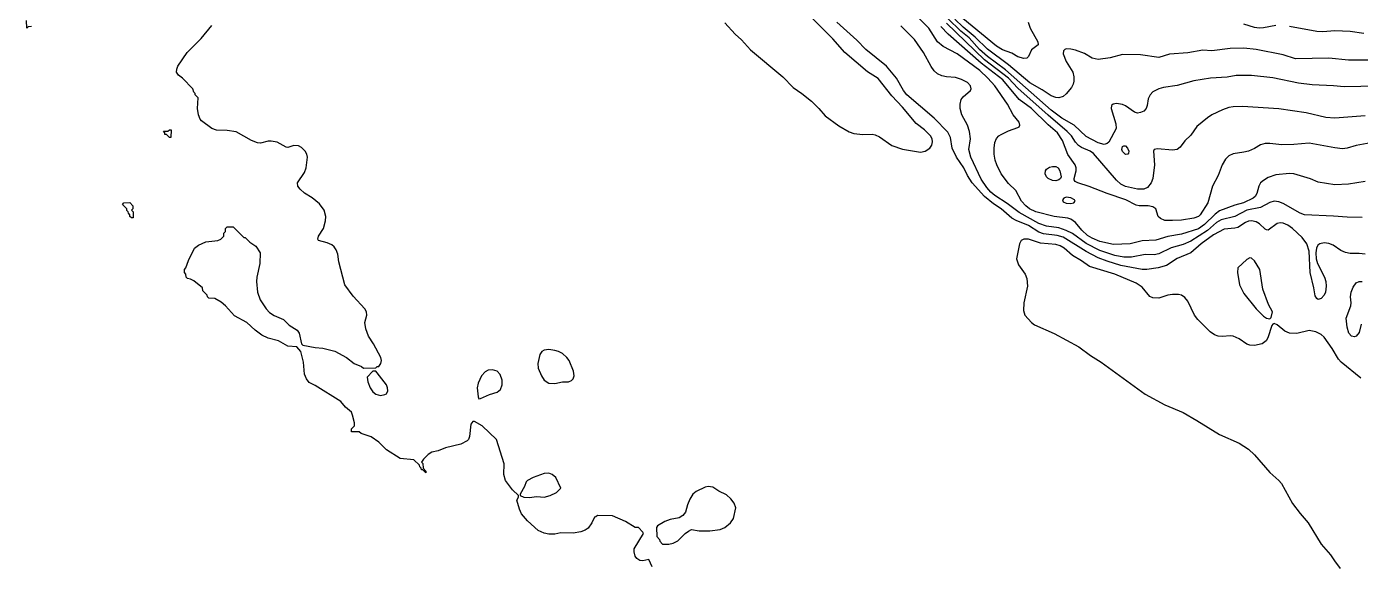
# Model space of a CAD drawing. Extents: x 474277 to 475042, y 254928 to 255625.
# Drawn here: x 474846.9 to 474914.3, y 255247.6 to 255274.9 of the extents above; entities that cross this region are included whole.
import ezdxf

# ---------------------------------------------------------------- set-up
doc = ezdxf.new("R2010")
doc.units = 0
doc.header["$MEASUREMENT"] = 0
doc.layers.add('BaseMapV2_DTM_export_MonNov09090547073261 — entities', color=1, linetype='CONTINUOUS')

msp = doc.modelspace()

# ---------------------------------------------------------------- linework, layer by layer
at = {"layer": 'BaseMapV2_DTM_export_MonNov09090547073261 — entities', "color": 15, "linetype": 'Continuous', "true_color": 0xb7484b}
for points in [[(474882.219, 255275.055, 85.25), (474882.74, 255274.482, 85.25), (474883.062, 255274.196, 85.25), (474883.522, 255273.702, 85.25), (474885.149, 255272.335, 85.25), (474885.669, 255271.794, 85.25), (474886.113, 255271.491, 85.25), (474886.589, 255271.104, 85.25), (474886.973, 255270.735, 85.25), (474887.28, 255270.363, 85.25), (474887.97, 255269.854, 85.25), (474888.506, 255269.56, 85.25), (474888.736, 255269.47, 85.25), (474889.196, 255269.418, 85.25), (474889.656, 255269.431, 85.25), (474889.81, 255269.405, 85.25), (474890.04, 255269.294, 85.25), (474890.653, 255268.86, 85.25), (474891.19, 255268.683, 85.25), (474892.11, 255268.53, 85.25), (474892.34, 255268.575, 85.25), (474892.569, 255268.731, 85.25), (474892.669, 255268.884, 85.25), (474892.71, 255269.038, 85.25), (474892.689, 255269.191, 85.25), (474892.604, 255269.345, 85.25), (474892.303, 255269.651, 85.25), (474891.88, 255269.966, 85.25), (474891.19, 255270.8, 85.25), (474890.653, 255271.365, 85.25), (474889.963, 255272.243, 85.25), (474889.426, 255272.586, 85.25), (474888.276, 255273.556, 85.25), (474887.671, 255274.252, 85.25), (474886.206, 255275.707, 85.25)], [(474847.186, 255274.865, 85.25), (474847.025, 255274.861, 85.25), (474846.948, 255274.785, 85.25), (474846.943, 255275.172, 85.25)], [(474914.576, 255263.367, 85.5), (474914.27, 255263.409, 85.5), (474913.809, 255263.411, 85.5), (474913.579, 255263.454, 85.5), (474913.349, 255263.548, 85.5), (474912.958, 255263.824, 85.5), (474912.736, 255263.916, 85.5), (474912.506, 255263.943, 85.5), (474912.276, 255263.895, 85.5), (474912.182, 255263.824, 85.5), (474912.104, 255263.67, 85.5), (474912.077, 255263.44, 85.5), (474912.093, 255263.134, 85.5), (474912.166, 255262.904, 85.5), (474912.517, 255262.214, 85.5), (474912.579, 255261.984, 85.5), (474912.602, 255261.754, 85.5), (474912.566, 255261.447, 85.5), (474912.502, 255261.294, 85.5), (474912.353, 255261.132, 85.5), (474912.199, 255261.088, 85.5), (474912.123, 255261.129, 85.5), (474912.046, 255261.264, 85.5), (474911.981, 255261.677, 85.5), (474911.797, 255262.444, 85.5), (474911.736, 255263.517, 85.5), (474911.624, 255263.901, 85.5), (474911.395, 255264.207, 85.5), (474910.896, 255264.66, 85.5), (474910.666, 255264.828, 85.5), (474910.436, 255264.934, 85.5), (474910.282, 255264.956, 85.5), (474910.129, 255264.917, 85.5), (474909.669, 255264.589, 85.5), (474909.592, 255264.593, 85.5), (474909.516, 255264.641, 85.5), (474909.237, 255264.897, 85.5), (474909.056, 255265.007, 85.5), (474908.826, 255265.06, 85.5), (474908.672, 255265.043, 85.5), (474908.519, 255264.975, 85.5), (474908.135, 255264.723, 85.5), (474907.982, 255264.683, 85.5), (474907.445, 255264.628, 85.5), (474906.909, 255264.356, 85.5), (474906.278, 255263.901, 85.5), (474905.758, 255263.441, 85.5), (474905.068, 255263.157, 85.5), (474904.532, 255262.804, 85.5), (474904.109, 255262.674, 85.5), (474903.535, 255262.596, 85.5), (474903.305, 255262.602, 85.5), (474902.231, 255262.792, 85.5), (474901.541, 255263.009, 85.5), (474901.081, 255263.188, 85.5), (474900.468, 255263.499, 85.5), (474899.318, 255264.224, 85.5), (474899.011, 255264.314, 85.5), (474898.321, 255264.401, 85.5), (474898.091, 255264.48, 85.5), (474897.554, 255264.823, 85.5), (474896.941, 255265.068, 85.5), (474896.711, 255265.191, 85.5), (474896.174, 255265.664, 85.5), (474895.791, 255265.922, 85.5), (474895.331, 255266.291, 85.5), (474894.72, 255266.968, 85.5), (474894.487, 255267.34, 85.5), (474894.289, 255267.734, 85.5), (474893.928, 255268.271, 85.5), (474893.705, 255268.731, 85.5), (474893.616, 255269.268, 85.5), (474893.49, 255269.533, 85.5), (474892.8, 255270.245, 85.5), (474891.422, 255271.415, 85.5), (474891.252, 255271.645, 85.5), (474890.892, 255272.258, 85.5), (474890.38, 255272.872, 85.5), (474889.35, 255273.705, 85.5), (474888.89, 255274.186, 85.5), (474887.875, 255275.095, 85.5)], [(474914.576, 255267.036, 86), (474913.733, 255266.911, 86), (474913.043, 255266.868, 86), (474912.199, 255267.014, 86), (474911.816, 255267.175, 86), (474910.972, 255267.435, 86), (474910.742, 255267.451, 86), (474910.052, 255267.372, 86), (474909.669, 255267.246, 86), (474909.439, 255267.101, 86), (474909.29, 255266.968, 86), (474909.2, 255266.814, 86), (474909.102, 255266.431, 86), (474909.006, 255266.277, 86), (474908.918, 255266.201, 86), (474908.424, 255265.971, 86), (474907.982, 255265.848, 86), (474907.215, 255265.567, 86), (474906.985, 255265.397, 86), (474906.449, 255264.862, 86), (474906.142, 255264.659, 86), (474905.298, 255264.381, 86), (474904.608, 255264.264, 86), (474903.995, 255264.071, 86), (474903.305, 255264.043, 86), (474902.691, 255263.9, 86), (474901.848, 255263.863, 86), (474901.158, 255264.012, 86), (474900.775, 255264.173, 86), (474900.544, 255264.315, 86), (474900.25, 255264.591, 86), (474899.931, 255264.979, 86), (474899.701, 255265.141, 86), (474899.548, 255265.192, 86), (474898.855, 255265.281, 86), (474897.938, 255265.505, 86), (474897.614, 255265.664, 86), (474897.425, 255265.817, 86), (474897.212, 255266.047, 86), (474896.915, 255266.584, 86), (474896.557, 255266.947, 86), (474896.184, 255267.428, 86), (474895.953, 255267.888, 86), (474895.872, 255268.118, 86), (474895.829, 255268.424, 86), (474895.826, 255268.731, 86), (474895.867, 255269.02, 86), (474895.944, 255269.218, 86), (474896.061, 255269.345, 86), (474896.187, 255269.421, 86), (474896.557, 255269.606, 86), (474897.017, 255269.766, 86), (474897.082, 255269.805, 86), (474897.126, 255269.881, 86), (474897.081, 255270.035, 86), (474896.787, 255270.404, 86), (474896.504, 255270.955, 86), (474895.863, 255271.875, 86), (474895.513, 255272.258, 86), (474895.107, 255272.642, 86), (474893.95, 255273.493, 86), (474893.252, 255273.868, 86), (474892.97, 255274.098, 86), (474892.526, 255274.789, 86), (474891.828, 255275.479, 86)], [(474914.576, 255270.353, 86.5), (474913.043, 255270.234, 86.5), (474912.583, 255270.275, 86.5), (474911.586, 255270.504, 86.5), (474910.206, 255270.719, 86.5), (474908.365, 255270.838, 86.5), (474907.905, 255270.814, 86.5), (474907.675, 255270.778, 86.5), (474907.369, 255270.666, 86.5), (474906.832, 255270.414, 86.5), (474906.602, 255270.264, 86.5), (474906.065, 255269.817, 86.5), (474905.758, 255269.381, 86.5), (474905.452, 255269.098, 86.5), (474905.222, 255268.772, 86.5), (474905.068, 255268.661, 86.5), (474904.838, 255268.618, 86.5), (474904.072, 255268.699, 86.5), (474903.918, 255268.665, 86.5), (474903.883, 255268.578, 86.5), (474903.921, 255267.888, 86.5), (474903.839, 255267.198, 86.5), (474903.765, 255266.967, 86.5), (474903.569, 255266.738, 86.5), (474903.382, 255266.651, 86.5), (474903.075, 255266.647, 86.5), (474902.461, 255266.797, 86.5), (474902.231, 255266.904, 86.5), (474902.001, 255267.117, 86.5), (474900.851, 255268.458, 86.5), (474900.676, 255268.578, 86.5), (474900.238, 255268.752, 86.5), (474900.084, 255268.854, 86.5), (474899.931, 255269.033, 86.5), (474899.737, 255269.345, 86.5), (474899.521, 255269.575, 86.5), (474898.551, 255270.395, 86.5), (474897.017, 255271.765, 86.5), (474896.544, 255272.258, 86.5), (474895.331, 255273.195, 86.5), (474893.414, 255275.036, 86.5)], [(474916.033, 255271.868, 86.75), (474913.503, 255271.828, 86.75), (474912.966, 255271.881, 86.75), (474911.893, 255271.92, 86.75), (474911.202, 255272.014, 86.75), (474909.899, 255272.277, 86.75), (474908.826, 255272.391, 86.75), (474908.059, 255272.401, 86.75), (474907.599, 255272.312, 86.75), (474906.755, 255272.255, 86.75), (474905.912, 255272.122, 86.75), (474905.068, 255271.888, 86.75), (474904.378, 255271.784, 86.75), (474904.148, 255271.717, 86.75), (474903.85, 255271.568, 86.75), (474903.7, 255271.415, 86.75), (474903.612, 255271.217, 86.75), (474903.556, 255270.878, 86.75), (474903.5, 255270.725, 86.75), (474903.382, 255270.6, 86.75), (474903.228, 255270.521, 86.75), (474903.075, 255270.503, 86.75), (474902.921, 255270.548, 86.75), (474902.461, 255270.867, 86.75), (474902.308, 255270.934, 86.75), (474902.001, 255270.979, 86.75), (474901.838, 255270.955, 86.75), (474901.755, 255270.878, 86.75), (474901.731, 255270.725, 86.75), (474901.979, 255269.958, 86.75), (474901.991, 255269.728, 86.75), (474901.618, 255269.036, 86.75), (474901.541, 255268.955, 86.75), (474901.388, 255268.913, 86.75), (474901.081, 255268.99, 86.75), (474900.468, 255269.314, 86.75), (474899.873, 255269.881, 86.75), (474899.241, 255270.245, 86.75), (474898.704, 255270.648, 86.75), (474896.404, 255272.676, 86.75), (474895.484, 255273.355, 86.75), (474895.09, 255273.715, 86.75), (474894.564, 255274.293, 86.75), (474894.143, 255274.635, 86.75), (474893.49, 255275.273, 86.75)], [(474915.496, 255273.17, 87), (474913.733, 255273.18, 87), (474912.736, 255273.267, 87), (474911.049, 255273.248, 87), (474910.436, 255273.449, 87), (474909.056, 255273.718, 87), (474908.442, 255273.783, 87), (474907.752, 255273.767, 87), (474906.832, 255273.642, 87), (474906.372, 255273.673, 87), (474905.605, 255273.543, 87), (474904.685, 255273.475, 87), (474904.148, 255273.307, 87), (474903.228, 255273.443, 87), (474902.308, 255273.456, 87), (474901.695, 255273.284, 87), (474901.081, 255273.212, 87), (474900.775, 255273.279, 87), (474900.391, 255273.502, 87), (474899.931, 255273.683, 87), (474899.701, 255273.732, 87), (474899.471, 255273.742, 87), (474899.389, 255273.715, 87), (474899.327, 255273.638, 87), (474899.319, 255273.485, 87), (474899.471, 255273.108, 87), (474899.794, 255272.565, 87), (474899.856, 255272.335, 87), (474899.857, 255272.105, 87), (474899.817, 255271.952, 87), (474899.734, 255271.798, 87), (474899.471, 255271.476, 87), (474899.318, 255271.339, 87), (474899.088, 255271.264, 87), (474898.934, 255271.281, 87), (474898.704, 255271.376, 87), (474898.244, 255271.676, 87), (474897.631, 255272.023, 87), (474896.557, 255272.944, 87), (474895.484, 255273.731, 87), (474894.868, 255274.328, 87), (474894.257, 255274.846, 87), (474893.843, 255275.249, 87)], [(474897.54, 255275.095, 87.25), (474897.639, 255274.789, 87.25), (474898.032, 255274.098, 87.25), (474898.042, 255273.945, 87.25), (474897.707, 255273.691, 87.25), (474897.554, 255273.35, 87.25), (474897.477, 255273.267, 87.25), (474897.324, 255273.25, 87.25), (474897.017, 255273.345, 87.25), (474896.711, 255273.521, 87.25), (474896.251, 255273.694, 87.25), (474895.944, 255273.874, 87.25), (474893.95, 255275.514, 87.25)], [(474910.052, 255274.923, 87.25), (474909.439, 255274.803, 87.25), (474909.209, 255274.792, 87.25), (474908.979, 255274.821, 87.25), (474908.442, 255274.995, 87.25)], [(474878.544, 255247.568, 85.25), (474878.385, 255247.947, 85.25), (474878.078, 255247.88, 85.25), (474877.925, 255247.894, 85.25), (474877.772, 255247.995, 85.25), (474877.695, 255248.116, 85.25), (474877.63, 255248.335, 85.25), (474877.642, 255248.489, 85.25), (474878.112, 255249.255, 85.25), (474878.074, 255249.332, 85.25), (474877.848, 255249.558, 85.25), (474877.695, 255249.56, 85.25), (474877.204, 255249.869, 85.25), (474876.545, 255250.154, 85.25), (474875.778, 255250.171, 85.25), (474875.701, 255250.094, 85.25), (474875.625, 255250.091, 85.25), (474875.495, 255249.792, 85.25), (474875.318, 255249.523, 85.25), (474875.165, 255249.42, 85.25), (474874.935, 255249.346, 85.25), (474874.551, 255249.28, 85.25), (474873.938, 255249.285, 85.25), (474873.631, 255249.232, 85.25), (474873.324, 255249.228, 85.25), (474873.094, 255249.268, 85.25), (474872.788, 255249.414, 85.25), (474872.251, 255249.895, 85.25), (474871.951, 255250.252, 85.25), (474871.846, 255250.482, 85.25), (474871.713, 255250.942, 85.25), (474871.786, 255251.096, 85.25), (474871.786, 255251.172, 85.25), (474871.484, 255251.464, 85.25), (474871.133, 255251.939, 85.25), (474871.053, 255252.246, 85.25), (474871.075, 255252.782, 85.25), (474870.689, 255254.009, 85.25), (474869.951, 255254.704, 85.25), (474869.567, 255254.925, 85.25), (474869.491, 255254.921, 85.25), (474869.38, 255254.776, 85.25), (474869.325, 255254.163, 85.25), (474869.272, 255254.009, 85.25), (474869.199, 255253.933, 85.25), (474868.883, 255253.779, 85.25), (474868.11, 255253.591, 85.25), (474867.727, 255253.443, 85.25), (474867.42, 255253.362, 85.25), (474867.231, 255253.243, 85.25), (474866.989, 255253.012, 85.25), (474866.892, 255252.859, 85.25), (474866.96, 255252.79, 85.25), (474866.968, 255252.552, 85.25), (474867.114, 255252.404, 85.25), (474867.114, 255252.319, 85.25), (474866.96, 255252.468, 85.25), (474866.884, 255252.473, 85.25), (474866.876, 255252.552, 85.25), (474866.804, 255252.629, 85.25), (474866.799, 255252.706, 85.25), (474866.5, 255252.987, 85.25), (474865.81, 255253.04, 85.25), (474865.12, 255253.485, 85.25), (474864.737, 255253.875, 85.25), (474864.353, 255254.135, 85.25), (474863.85, 255254.316, 85.25), (474863.74, 255254.388, 85.25), (474863.357, 255254.39, 85.25), (474863.353, 255254.546, 85.25), (474863.502, 255254.699, 85.25), (474863.508, 255254.853, 85.25), (474863.414, 255255.236, 85.25), (474863.348, 255255.389, 85.25), (474863.05, 255255.643, 85.25), (474862.817, 255255.926, 85.25), (474861.516, 255256.728, 85.25), (474861.21, 255256.881, 85.25), (474861.077, 255257.076, 85.25), (474860.979, 255257.306, 85.25), (474860.927, 255257.92, 85.25), (474860.796, 255258.456, 85.25), (474860.596, 255258.682, 85.25), (474860.136, 255258.726, 85.25), (474859.675, 255258.993, 85.25), (474859.139, 255259.125, 85.25), (474858.833, 255259.275, 85.25), (474858.48, 255259.53, 85.25), (474858.066, 255259.926, 85.25), (474857.452, 255260.263, 85.25), (474856.992, 255260.756, 85.25), (474856.762, 255260.952, 85.25), (474856.456, 255261.125, 85.25), (474856.141, 255261.14, 85.25), (474856.072, 255261.209, 85.25), (474856.064, 255261.294, 85.25), (474855.84, 255261.524, 85.25), (474855.834, 255261.677, 85.25), (474855.382, 255262.026, 85.25), (474855.229, 255262.111, 85.25), (474855.068, 255262.137, 85.25), (474854.999, 255262.206, 85.25), (474854.991, 255262.367, 85.25), (474854.919, 255262.444, 85.25), (474854.918, 255262.597, 85.25), (474854.991, 255262.674, 85.25), (474855.118, 255263.057, 85.25), (474855.418, 255263.67, 85.25), (474855.618, 255263.824, 85.25), (474855.996, 255263.996, 85.25), (474856.609, 255264.069, 85.25), (474856.759, 255264.131, 85.25), (474856.908, 255264.284, 85.25), (474856.913, 255264.437, 85.25), (474856.984, 255264.514, 85.25), (474856.992, 255264.672, 85.25), (474857.069, 255264.748, 85.25), (474857.376, 255264.747, 85.25), (474857.913, 255264.212, 85.25), (474857.989, 255264.212, 85.25), (474858.222, 255263.977, 85.25), (474858.526, 255263.769, 85.25), (474858.74, 255263.44, 85.25), (474858.718, 255262.904, 85.25), (474858.566, 255262.214, 85.25), (474858.548, 255261.984, 85.25), (474858.602, 255261.447, 85.25), (474858.747, 255261.063, 85.25), (474859.05, 255260.603, 85.25), (474859.216, 255260.419, 85.25), (474859.446, 255260.272, 85.25), (474859.927, 255260.067, 85.25), (474860.213, 255259.778, 85.25), (474860.61, 255259.53, 85.25), (474860.719, 255259.377, 85.25), (474860.829, 255258.84, 85.25), (474860.903, 255258.766, 85.25), (474861.516, 255258.656, 85.25), (474861.9, 255258.622, 85.25), (474862.513, 255258.469, 85.25), (474863.095, 255258.15, 85.25), (474863.496, 255257.843, 85.25), (474863.863, 255257.69, 85.25), (474863.97, 255257.616, 85.25), (474864.583, 255257.621, 85.25), (474864.652, 255257.69, 85.25), (474864.737, 255257.698, 85.25), (474864.829, 255257.843, 85.25), (474864.867, 255257.996, 85.25), (474864.843, 255258.15, 85.25), (474864.474, 255258.84, 85.25), (474864.212, 255259.223, 85.25), (474864.077, 255259.607, 85.25), (474864.025, 255259.913, 85.25), (474864.122, 255260.297, 85.25), (474864.113, 255260.45, 85.25), (474864.028, 255260.603, 85.25), (474863.433, 255261.247, 85.25), (474863.017, 255261.83, 85.25), (474862.719, 255262.98, 85.25), (474862.669, 255263.364, 85.25), (474862.58, 255263.594, 85.25), (474862.473, 255263.747, 85.25), (474862.36, 255263.848, 85.25), (474862.13, 255263.948, 85.25), (474861.695, 255264.054, 85.25), (474861.648, 255264.131, 85.25), (474861.685, 255264.284, 85.25), (474861.933, 255264.667, 85.25), (474862.047, 255265.051, 85.25), (474862.063, 255265.281, 85.25), (474861.982, 255265.587, 85.25), (474861.746, 255265.918, 85.25), (474861.363, 255266.214, 85.25), (474860.98, 255266.448, 85.25), (474860.755, 255266.661, 85.25), (474860.651, 255266.814, 85.25), (474860.631, 255266.968, 85.25), (474860.98, 255267.496, 85.25), (474861.068, 255267.734, 85.25), (474861.132, 255268.271, 85.25), (474861.096, 255268.424, 85.25), (474861.013, 255268.578, 85.25), (474860.826, 255268.766, 85.25), (474860.673, 255268.837, 85.25), (474860.443, 255268.854, 85.25), (474860.136, 255268.768, 85.25), (474860.059, 255268.775, 85.25), (474859.599, 255269.023, 85.25), (474859.293, 255269.088, 85.25), (474859.139, 255269.079, 85.25), (474858.756, 255268.983, 85.25), (474858.603, 255269.001, 85.25), (474858.296, 255269.12, 85.25), (474857.529, 255269.547, 85.25), (474857.069, 255269.624, 85.25), (474856.532, 255269.637, 85.25), (474856.307, 255269.728, 85.25), (474855.78, 255270.111, 85.25), (474855.714, 255270.188, 85.25), (474855.628, 255270.418, 85.25), (474855.574, 255270.725, 85.25), (474855.604, 255271.261, 85.25), (474855.457, 255271.415, 85.25), (474855.451, 255271.491, 85.25), (474855.382, 255271.56, 85.25), (474855.339, 255271.721, 85.25), (474854.809, 255272.258, 85.25), (474854.615, 255272.413, 85.25), (474854.517, 255272.565, 85.25), (474854.526, 255272.718, 85.25), (474854.589, 255272.872, 85.25), (474855.059, 255273.562, 85.25), (474855.766, 255274.272, 85.25), (474856.302, 255274.92, 85.25)], [(474914.423, 255265.224, 85.75), (474913.656, 255265.235, 85.75), (474912.966, 255265.292, 85.75), (474911.509, 255265.351, 85.75), (474911.279, 255265.441, 85.75), (474910.436, 255265.936, 85.75), (474910.206, 255266.022, 85.75), (474909.976, 255266.055, 85.75), (474909.746, 255265.989, 85.75), (474909.286, 255265.727, 85.75), (474908.595, 255265.596, 85.75), (474907.982, 255265.273, 85.75), (474907.292, 255265.109, 85.75), (474907.062, 255264.967, 85.75), (474906.602, 255264.567, 85.75), (474905.758, 255264.03, 85.75), (474905.375, 255263.862, 85.75), (474904.762, 255263.694, 85.75), (474904.148, 255263.394, 85.75), (474903.918, 255263.344, 85.75), (474903.458, 255263.347, 85.75), (474902.768, 255263.219, 85.75), (474902.385, 255263.225, 85.75), (474901.925, 255263.297, 85.75), (474901.158, 255263.549, 85.75), (474900.468, 255263.904, 85.75), (474899.778, 255264.412, 85.75), (474899.471, 255264.571, 85.75), (474899.088, 255264.694, 85.75), (474898.474, 255264.79, 85.75), (474898.091, 255264.918, 85.75), (474897.094, 255265.479, 85.75), (474896.481, 255265.931, 85.75), (474895.867, 255266.33, 85.75), (474895.654, 255266.507, 85.75), (474895.448, 255266.738, 85.75), (474895.177, 255267.163, 85.75), (474894.641, 255268.271, 85.75), (474894.549, 255268.654, 85.75), (474894.627, 255269.191, 85.75), (474894.583, 255269.575, 85.75), (474894.475, 255269.881, 85.75), (474894.196, 255270.418, 85.75), (474894.112, 255270.725, 85.75), (474894.101, 255270.955, 85.75), (474894.162, 255271.185, 85.75), (474894.257, 255271.324, 85.75), (474894.634, 255271.645, 85.75), (474894.664, 255271.721, 85.75), (474894.638, 255271.875, 85.75), (474894.487, 255272.038, 85.75), (474894.18, 255272.19, 85.75), (474893.874, 255272.291, 85.75), (474893.414, 255272.329, 85.75), (474893.184, 255272.38, 85.75), (474892.964, 255272.488, 85.75), (474892.8, 255272.635, 85.75), (474892.647, 255272.856, 85.75), (474892.258, 255273.562, 85.75), (474891.803, 255274.216, 85.75), (474891.113, 255274.903, 85.75)], [(474915.036, 255269.028, 86.25), (474914.116, 255268.863, 86.25), (474913.656, 255268.721, 86.25), (474913.426, 255268.689, 86.25), (474913.043, 255268.735, 86.25), (474911.739, 255268.983, 86.25), (474910.972, 255268.911, 86.25), (474910.359, 255268.895, 86.25), (474909.746, 255268.964, 86.25), (474909.516, 255268.957, 86.25), (474909.286, 255268.892, 86.25), (474908.979, 255268.705, 86.25), (474908.672, 255268.58, 86.25), (474908.442, 255268.516, 86.25), (474907.905, 255268.438, 86.25), (474907.675, 255268.335, 86.25), (474907.522, 255268.169, 86.25), (474907.354, 255267.888, 86.25), (474907.137, 255267.351, 86.25), (474906.858, 255266.814, 86.25), (474906.614, 255265.971, 86.25), (474906.239, 255265.357, 86.25), (474906.142, 255265.274, 86.25), (474905.912, 255265.185, 86.25), (474905.298, 255265.094, 86.25), (474904.838, 255265.064, 86.25), (474904.455, 255265.076, 86.25), (474904.225, 255265.167, 86.25), (474904.119, 255265.281, 86.25), (474903.994, 255265.664, 86.25), (474903.842, 255265.767, 86.25), (474903.612, 255265.821, 86.25), (474903.151, 255265.821, 86.25), (474902.998, 255265.853, 86.25), (474902.473, 255266.124, 86.25), (474901.541, 255266.428, 86.25), (474900.621, 255266.798, 86.25), (474900.055, 255266.968, 86.25), (474899.927, 255267.044, 86.25), (474899.869, 255267.121, 86.25), (474899.864, 255267.198, 86.25), (474899.962, 255267.581, 86.25), (474899.963, 255267.734, 86.25), (474899.924, 255267.888, 86.25), (474899.548, 255268.41, 86.25), (474899.281, 255269.114, 86.25), (474899.026, 255269.498, 86.25), (474898.551, 255269.904, 86.25), (474897.707, 255270.728, 86.25), (474897.094, 255271.19, 86.25), (474896.256, 255272.182, 86.25), (474895.17, 255273.025, 86.25), (474893.495, 255274.482, 86.25), (474893.124, 255274.865, 86.25)], [(474914.5, 255274.52, 87.25), (474913.809, 255274.624, 87.25), (474913.043, 255274.657, 87.25), (474912.429, 255274.61, 87.25), (474912.123, 255274.616, 87.25), (474910.742, 255274.877, 87.25)], [(474854.234, 255269.268, 85.25), (474854.155, 255269.265, 85.25), (474854.002, 255269.417, 85.25), (474853.925, 255269.417, 85.25), (474853.917, 255269.498, 85.25), (474853.849, 255269.579, 85.25), (474854.079, 255269.583, 85.25), (474854.155, 255269.656, 85.25), (474854.24, 255269.651, 85.25), (474854.234, 255269.268, 85.25)], [(474902.572, 255268.424, 86.75), (474902.461, 255268.412, 86.75), (474902.308, 255268.552, 86.75), (474902.274, 255268.654, 86.75), (474902.308, 255268.81, 86.75), (474902.385, 255268.85, 86.75), (474902.461, 255268.837, 86.75), (474902.567, 255268.731, 86.75), (474902.626, 255268.578, 86.75), (474902.615, 255268.472, 86.75), (474902.572, 255268.424, 86.75)], [(474899.09, 255267.121, 86.25), (474898.934, 255267.083, 86.25), (474898.781, 255267.092, 86.25), (474898.556, 255267.198, 86.25), (474898.474, 255267.286, 86.25), (474898.409, 255267.428, 86.25), (474898.422, 255267.581, 86.25), (474898.47, 255267.658, 86.25), (474898.628, 255267.764, 86.25), (474898.781, 255267.806, 86.25), (474898.934, 255267.8, 86.25), (474899.059, 255267.734, 86.25), (474899.14, 255267.581, 86.25), (474899.205, 255267.274, 86.25), (474899.183, 255267.198, 86.25), (474899.09, 255267.121, 86.25)], [(474899.854, 255265.965, 86), (474899.916, 255266.047, 86), (474899.884, 255266.124, 86), (474899.701, 255266.223, 86), (474899.471, 255266.243, 86), (474899.338, 255266.201, 86), (474899.271, 255266.124, 86), (474899.318, 255266.022, 86), (474899.471, 255265.948, 86), (474899.701, 255265.928, 86), (474899.854, 255265.965, 86)], [(474852.318, 255265.204, 85.25), (474852.238, 255265.201, 85.25), (474852.162, 255265.278, 85.25), (474852.154, 255265.357, 85.25), (474852.082, 255265.434, 85.25), (474852.077, 255265.511, 85.25), (474852.008, 255265.579, 85.25), (474852, 255265.664, 85.25), (474851.778, 255265.886, 85.25), (474851.847, 255265.971, 85.25), (474852.162, 255265.974, 85.25), (474852.315, 255265.82, 85.25), (474852.315, 255265.656, 85.25), (474852.246, 255265.587, 85.25), (474852.318, 255265.511, 85.25), (474852.318, 255265.204, 85.25)], [(474914.346, 255257.105, 85.25), (474913.357, 255257.92, 85.25), (474913.226, 255258.073, 85.25), (474912.905, 255258.61, 85.25), (474912.506, 255259.175, 85.25), (474912.353, 255259.31, 85.25), (474912.076, 255259.453, 85.25), (474911.739, 255259.519, 85.25), (474911.126, 255259.369, 85.25), (474910.756, 255259.377, 85.25), (474910.512, 255259.474, 85.25), (474910.129, 255259.809, 85.25), (474909.976, 255259.86, 85.25), (474909.899, 255259.836, 85.25), (474909.859, 255259.76, 85.25), (474909.654, 255259.147, 85.25), (474909.569, 255258.993, 85.25), (474909.362, 255258.837, 85.25), (474908.979, 255258.751, 85.25), (474908.749, 255258.769, 85.25), (474908.595, 255258.823, 85.25), (474908.212, 255259.097, 85.25), (474907.905, 255259.229, 85.25), (474907.752, 255259.245, 85.25), (474907.369, 255259.203, 85.25), (474907.139, 255259.227, 85.25), (474906.966, 255259.3, 85.25), (474906.732, 255259.453, 85.25), (474906.113, 255260.067, 85.25), (474905.948, 255260.297, 85.25), (474905.605, 255261.004, 85.25), (474905.452, 255261.184, 85.25), (474905.298, 255261.292, 85.25), (474905.145, 255261.339, 85.25), (474904.838, 255261.339, 85.25), (474904.608, 255261.305, 85.25), (474904.148, 255261.156, 85.25), (474903.842, 255261.162, 85.25), (474903.688, 255261.237, 85.25), (474903.305, 255261.696, 85.25), (474903.009, 255261.907, 85.25), (474901.92, 255262.367, 85.25), (474900.651, 255262.75, 85.25), (474900.238, 255263.037, 85.25), (474899.778, 255263.302, 85.25), (474899.362, 255263.67, 85.25), (474899.164, 255263.79, 85.25), (474898.934, 255263.852, 85.25), (474898.168, 255263.932, 85.25), (474897.554, 255264.134, 85.25), (474897.332, 255264.131, 85.25), (474897.19, 255264.054, 85.25), (474897.1, 255263.901, 85.25), (474896.958, 255263.134, 85.25), (474897.05, 255262.827, 85.25), (474897.386, 255262.367, 85.25), (474897.478, 255262.137, 85.25), (474897.51, 255261.754, 85.25), (474897.329, 255260.91, 85.25), (474897.302, 255260.527, 85.25), (474897.37, 255260.297, 85.25), (474897.707, 255259.915, 85.25), (474897.861, 255259.801, 85.25), (474898.858, 255259.366, 85.25), (474900.098, 255258.687, 85.25), (474900.698, 255258.252, 85.25), (474901.235, 255257.92, 85.25), (474903.458, 255256.295, 85.25), (474904.455, 255255.759, 85.25), (474905.375, 255255.366, 85.25), (474906.065, 255254.972, 85.25), (474907.215, 255254.256, 85.25), (474908.212, 255253.823, 85.25), (474908.672, 255253.525, 85.25), (474908.979, 255253.235, 85.25), (474909.746, 255252.343, 85.25), (474910.206, 255251.941, 85.25), (474910.339, 255251.786, 85.25), (474910.896, 255250.769, 85.25), (474911.279, 255250.264, 85.25), (474911.694, 255249.792, 85.25), (474912.353, 255248.716, 85.25), (474912.827, 255248.182, 85.25), (474913.017, 255247.875, 85.25), (474913.313, 255247.492, 85.25)], [(474909.746, 255260.1, 85.25), (474909.822, 255260.179, 85.25), (474909.884, 255260.45, 85.25), (474909.693, 255260.833, 85.25), (474909.405, 255261.6, 85.25), (474909.25, 255262.597, 85.25), (474908.979, 255263.04, 85.25), (474908.826, 255263.177, 85.25), (474908.749, 255263.189, 85.25), (474908.595, 255263.108, 85.25), (474908.135, 255262.674, 85.25), (474908.115, 255262.444, 85.25), (474908.214, 255261.83, 85.25), (474908.442, 255261.385, 85.25), (474909.056, 255260.611, 85.25), (474909.439, 255260.236, 85.25), (474909.592, 255260.135, 85.25), (474909.746, 255260.1, 85.25)], [(474914.37, 255259.837, 85.5), (474914.27, 255259.405, 85.5), (474914.117, 255259.223, 85.5), (474914.04, 255259.198, 85.5), (474913.886, 255259.225, 85.5), (474913.754, 255259.377, 85.5), (474913.669, 255259.683, 85.5), (474913.614, 255260.143, 85.5), (474913.854, 255260.757, 85.5), (474913.872, 255260.91, 85.5), (474913.836, 255261.217, 85.5), (474913.865, 255261.447, 85.5), (474913.963, 255261.697, 85.5), (474914.116, 255261.918, 85.5), (474914.27, 255261.994, 85.5), (474914.423, 255261.984, 85.5)], [(474873.631, 255256.841, 85.25), (474874.015, 255256.919, 85.25), (474874.321, 255256.926, 85.25), (474874.475, 255256.989, 85.25), (474874.555, 255257.076, 85.25), (474874.612, 255257.23, 85.25), (474874.579, 255257.46, 85.25), (474874.358, 255257.996, 85.25), (474874.24, 255258.15, 85.25), (474874.015, 255258.348, 85.25), (474873.82, 255258.456, 85.25), (474873.631, 255258.506, 85.25), (474873.324, 255258.549, 85.25), (474873.094, 255258.527, 85.25), (474872.972, 255258.456, 85.25), (474872.877, 255258.303, 85.25), (474872.765, 255257.843, 85.25), (474872.784, 255257.613, 85.25), (474872.95, 255257.23, 85.25), (474873.097, 255257, 85.25), (474873.324, 255256.86, 85.25), (474873.631, 255256.841, 85.25)], [(474865.043, 255256.279, 85.25), (474865.12, 255256.319, 85.25), (474865.183, 255256.463, 85.25), (474865.173, 255256.616, 85.25), (474865.12, 255256.77, 85.25), (474864.66, 255257.381, 85.25), (474864.583, 255257.455, 85.25), (474864.43, 255257.452, 85.25), (474864.154, 255257.153, 85.25), (474864.18, 255256.923, 85.25), (474864.295, 255256.616, 85.25), (474864.43, 255256.415, 85.25), (474864.583, 255256.293, 85.25), (474864.813, 255256.236, 85.25), (474865.043, 255256.279, 85.25)], [(474869.874, 255256.071, 85.25), (474870.334, 255256.279, 85.25), (474870.717, 255256.399, 85.25), (474870.883, 255256.54, 85.25), (474870.966, 255256.77, 85.25), (474870.963, 255257, 85.25), (474870.871, 255257.292, 85.25), (474870.717, 255257.46, 85.25), (474870.487, 255257.529, 85.25), (474870.257, 255257.503, 85.25), (474870.104, 255257.42, 85.25), (474869.928, 255257.23, 85.25), (474869.762, 255256.846, 85.25), (474869.707, 255256.616, 85.25), (474869.756, 255256.156, 85.25), (474869.797, 255256.058, 85.25), (474869.874, 255256.071, 85.25)], [(474873.094, 255251.093, 85.25), (474873.393, 255251.172, 85.25), (474873.706, 255251.326, 85.25), (474873.93, 255251.556, 85.25), (474873.681, 255252.092, 85.25), (474873.489, 255252.246, 85.25), (474873.324, 255252.31, 85.25), (474873.094, 255252.297, 85.25), (474872.533, 255252.092, 85.25), (474872.245, 255251.939, 85.25), (474872.18, 255251.862, 85.25), (474872.089, 255251.632, 85.25), (474871.869, 255251.249, 85.25), (474871.87, 255251.172, 85.25), (474872.062, 255251.096, 85.25), (474872.328, 255251.075, 85.25), (474872.711, 255251.121, 85.25), (474873.094, 255251.093, 85.25)], [(474879.612, 255248.766, 85.25), (474879.842, 255248.89, 85.25), (474880.222, 255249.255, 85.25), (474880.379, 255249.379, 85.25), (474880.532, 255249.454, 85.25), (474880.915, 255249.39, 85.25), (474881.452, 255249.388, 85.25), (474881.989, 255249.455, 85.25), (474882.219, 255249.555, 85.25), (474882.506, 255249.792, 85.25), (474882.664, 255250.022, 85.25), (474882.78, 255250.559, 85.25), (474882.698, 255250.789, 85.25), (474882.526, 255251.006, 85.25), (474882.296, 255251.21, 85.25), (474881.915, 255251.402, 85.25), (474881.605, 255251.601, 85.25), (474881.375, 255251.627, 85.25), (474881.222, 255251.601, 85.25), (474880.762, 255251.383, 85.25), (474880.609, 255251.239, 85.25), (474880.455, 255250.987, 85.25), (474880.332, 255250.712, 85.25), (474880.223, 255250.329, 85.25), (474880.104, 255250.175, 85.25), (474879.919, 255250.053, 85.25), (474879.459, 255249.968, 85.25), (474879.189, 255249.869, 85.25), (474878.811, 255249.639, 85.25), (474878.772, 255249.562, 85.25), (474878.776, 255249.102, 85.25), (474878.924, 255248.949, 85.25), (474878.926, 255248.872, 85.25), (474879.075, 255248.723, 85.25), (474879.382, 255248.719, 85.25), (474879.612, 255248.766, 85.25)]]:
    msp.add_polyline3d(points, dxfattribs=at)

doc.saveas('drawing.dxf')
